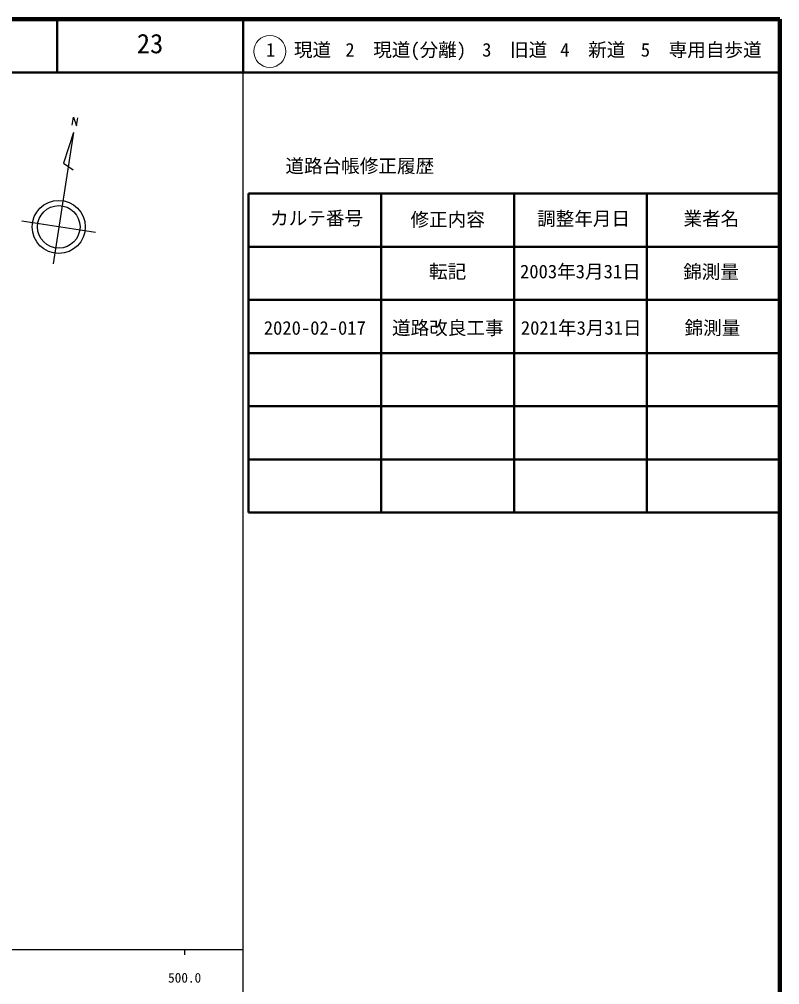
# Model space of a CAD drawing. Units: millimetres, scale not verified. Extents: x 40207 to 680207, y 18995 to 378995.
# Drawn here: x 537087 to 680207, y 197352 to 378995 of the extents above; entities that cross this region are included whole.
import ezdxf
from ezdxf.enums import TextEntityAlignment as Align

# ---------------------------------------------------------------- set-up
doc = ezdxf.new("R2010")
doc.units = ezdxf.units.MM
doc.header["$LTSCALE"] = 1000
for name, color, linetype, lineweight in [('M-BMK-SRVR', 3, 'Continuous', 25), ('M-TTL', 2, 'Continuous', 140), ('M-TTL-BAND', 7, 'Continuous', 25), ('M-TTL-FRAM', 2, 'Continuous', 50), ('M-TTL-LINE', 7, 'Continuous', 50), ('M-TTL-TXT', 7, 'Continuous', 13)]:
    doc.layers.add(name, color=color, linetype=linetype, lineweight=lineweight)
doc.styles.add('ＭＳ ゴシック', font='')
doc.styles.get('ＭＳ ゴシック').set_extended_font_data('MS Gothic')

msp = doc.modelspace()

# ---------------------------------------------------------------- linework, layer by layer
at = {"layer": 'M-BMK-SRVR'}
for p, q in [((547059, 359071), (547297, 360596)), ((547297, 360596), (547850, 358943)), ((547850, 358943), (548081, 360475)), ((547289, 357718), (543432, 333016)), ((547289, 357718), (545375, 351944)), ((545375, 351944), (547197, 350647)), ((551428, 338853), (537595, 341013))]:
    msp.add_line(p, q, dxfattribs=at)
for radius in [5000, 4000]:
    msp.add_circle((544512, 339933), radius, dxfattribs=at)
at = {"layer": 'M-TTL'}
for p, q in [((680207, 378995), (40207, 378995)), ((680207, 18995), (680207, 378995))]:
    msp.add_line(p, q, dxfattribs=at)
at = {"layer": 'M-TTL-BAND'}
for p, q in [((579207, 18995), (579207, 368995)), ((40207, 203995), (579207, 203995)), ((568207, 203995), (568207, 202995))]:
    msp.add_line(p, q, dxfattribs=at)
at = {"layer": 'M-TTL-FRAM'}
for p, q in [((580207, 346192), (580207, 286192)), ((580207, 346192), (680207, 346192)), ((580207, 286192), (680207, 286192))]:
    msp.add_line(p, q, dxfattribs=at)
at = {"layer": 'M-TTL-LINE'}
for p, q in [((544203, 378995), (544203, 368995)), ((579207, 378995), (579207, 368995)), ((40207, 368995), (680207, 368995)), ((605207, 346192), (605207, 286192)), ((630207, 346192), (630207, 286192)), ((655207, 346192), (655207, 286192)), ((580207, 336192), (680207, 336192)), ((580207, 326192), (680207, 326192)), ((580207, 316192), (680207, 316192)), ((580207, 306192), (680207, 306192)), ((580207, 296192), (680207, 296192))]:
    msp.add_line(p, q, dxfattribs=at)
at = {"layer": 'M-TTL-TXT'}
msp.add_circle((584238, 372953), 3000, dxfattribs=at)

# ---------------------------------------------------------------- texts
at = {"layer": 'M-TTL-BAND', "style": 'ＭＳ ゴシック'}
msp.add_text('500.0', height=1833, dxfattribs=at).set_placement((568207, 197190), align=Align.BOTTOM_CENTER)
at = {"layer": 'M-TTL-TXT', "style": 'ＭＳ ゴシック'}
for s, height, p in [('23', 3666, (559203, 371495)), ('1\u3000現道', 2566, (583530, 371203)), ('2\u3000現道(分離)', 2566, (598451, 371203)), ('3\u3000旧道', 2566, (624203, 371203)), ('4\u3000新道', 2566, (638906, 371203)), ('5\u3000専用自歩道', 2566, (654060, 371203)), ('道路台帳修正履歴', 2566, (587175, 349358)), ('カルテ番号', 2566, (584296, 339522)), ('修正内容', 2566, (610716, 339268)), ('調整年月日', 2566, (634546, 339442)), ('業者名', 2566, (662091, 339442)), ('転記', 2566, (614207, 329491)), ('2003年3月31日', 2566, (631332, 329491)), ('錦測量', 2566, (662034, 329434)), ('2020-02-017', 2566, (583107, 318877)), ('道路改良工事', 2566, (607240, 318885)), ('2021年3月31日', 2566, (631490, 318885)), ('錦測量', 2566, (662286, 318885))]:
    msp.add_text(s, height=height, dxfattribs=at).set_placement(p, align=Align.BOTTOM_LEFT)

doc.saveas('drawing.dxf')
